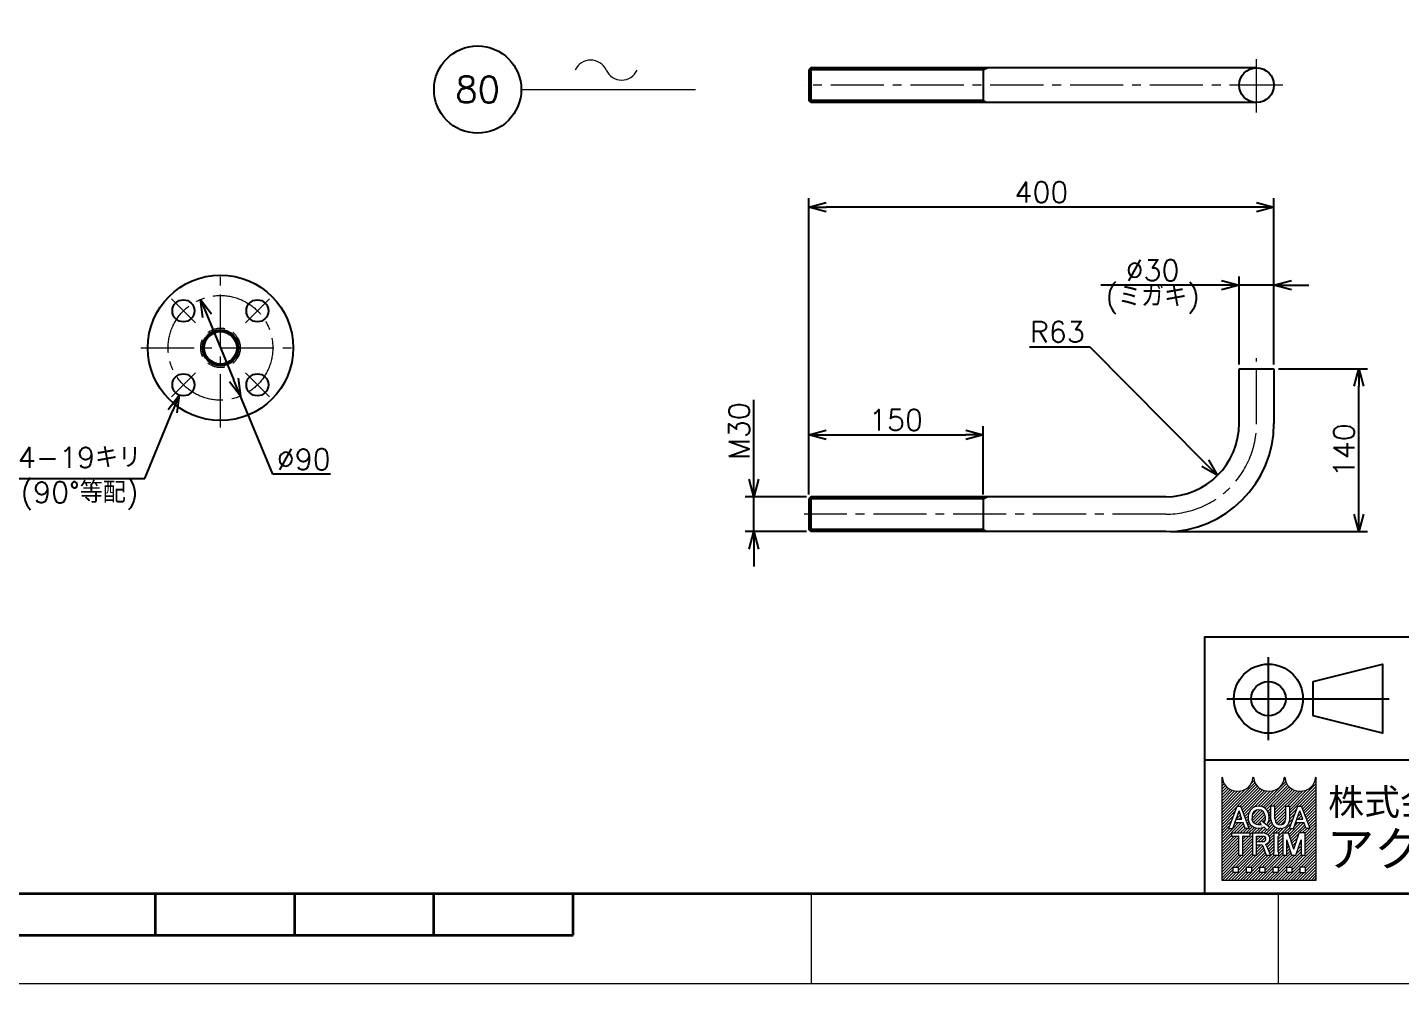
# Model space of a CAD drawing. Header units: millimetres. Extents: x 0 to 4969, y -29 to 3498.
# Drawn here: x 2691 to 3872, y 0 to 822 of the extents above; entities that cross this region are included whole.
import ezdxf
from ezdxf import colors
from ezdxf.entities.mleader import LeaderData, LeaderLine
from ezdxf.enums import TextEntityAlignment as Align
from ezdxf.math import Vec2, Vec3

# ---------------------------------------------------------------- set-up
doc = ezdxf.new("R2010")
doc.units = ezdxf.units.MM
doc.header["$LTSCALE"] = 2.4
doc.header["$PDMODE"] = 99
doc.header["$PDSIZE"] = 1
doc.linetypes.add('CENTER2', pattern=[28.575000000000003, 19.05, -3.175, 3.175, -3.175])
doc.linetypes.add('HIDDEN', pattern=[9.524999999999999, 6.35, -3.175])
for name, color, linetype, lineweight in [('04_HIDDEN', 2, 'HIDDEN', 13), ('05_CENTER', 4, 'CENTER2', 13), ('08_DIM', 3, 'Continuous', 13), ('90_FRAME', 5, 'Continuous', 35)]:
    doc.layers.add(name, color=color, linetype=linetype, lineweight=lineweight)
doc.layers.add('91_BLANK', color=5, linetype='Continuous', lineweight=0, plot=False)
doc.styles.add('KSS_TXT', font='txt.shx', dxfattribs={"bigfont": 'extfont2.shx'})
doc.styles.add('MS_G', font='MS Gothic.ttf')
doc.styles.get("Standard").update_dxf_attribs({"font": 'txt.shx', "bigfont": 'extfont2.shx'})
doc.dimstyles.new('KSS_DIM', dxfattribs={"dimscale": 6, "dimtxt": 3, "dimasz": 2.5, "dimexe": 1.25, "dimexo": 0.625, "dimtad": 1, "dimdsep": 46, "dimtxsty": 'KSS_TXT', "dimblk": 'OPEN30', "dimcen": 0, "dimazin": 2, "dimtfac": 0.75, "dimtmove": 0, "dimatfit": 3, "dimldrblk": 'OPEN30', "dimfxl": 1.25, "dimtolj": 1, "dimarcsym": 0})
doc.dimstyles.new('KSS_DIM$3', dxfattribs={"dimscale": 6, "dimtxt": 3, "dimasz": 2.5, "dimexe": 1.25, "dimexo": 0.625, "dimtad": 1, "dimtih": 1, "dimtoh": 1, "dimdsep": 46, "dimtxsty": 'KSS_TXT', "dimblk": 'OPEN30', "dimcen": 0, "dimazin": 2, "dimtfac": 0.75, "dimtofl": 0, "dimtmove": 0, "dimatfit": 3, "dimldrblk": 'OPEN30', "dimfxl": 1.25, "dimtolj": 1, "dimarcsym": 0})
doc.dimstyles.new('KSS_DIM$4', dxfattribs={"dimscale": 6, "dimtxt": 3, "dimasz": 2.5, "dimexe": 1.25, "dimexo": 0.625, "dimtad": 1, "dimtih": 1, "dimtoh": 1, "dimdsep": 46, "dimtxsty": 'KSS_TXT', "dimblk": 'OPEN30', "dimcen": 0, "dimse1": 1, "dimazin": 2, "dimtfac": 0.75, "dimtofl": 0, "dimtmove": 0, "dimatfit": 3, "dimldrblk": 'OPEN30', "dimfxl": 1.25, "dimtolj": 1, "dimarcsym": 0})

# ---------------------------------------------------------------- blocks, each defined once
blk = doc.blocks.new('_Open30')
at = {"color": 0, "linetype": 'ByBlock', "lineweight": -2}
for p, q in [((-1, 0.26794919), (0, 0)), ((0, 0), (-1, -0.26794919)), ((0, 0), (-1, 0))]:
    blk.add_line(p, q, dxfattribs=at)
blk = doc.blocks.new('*D155')
at = {"layer": '08_DIM', "color": 0, "lineweight": -2, "transparency": 16777216}
for p, q in [((2840.079997617577, 588.3362455837548), (2868.789834644432, 519.048835054197)), ((2902.280622876006, 438.2232284515211), (2874.531802049803, 505.1913529482855)), ((2951.788956209339, 438.2232284515211), (2902.280622876006, 438.2232284515211))]:
    blk.add_line(p, q, dxfattribs=at)
at = {"layer": 'Defpoints', "color": 0, "transparency": 16777216}
for p in [(2840.079997617577, 588.3362455837548), (2874.531802049803, 505.1913529482855)]:
    blk.add_point(p, dxfattribs=at)
at = {"layer": '08_DIM', "color": 0, "lineweight": -2, "transparency": 16777216, "xscale": 15, "yscale": 15, "zscale": 15}
for p, rotation in [((2840.079997617577, 588.3362455837548), 112.5070945389196), ((2874.531802049803, 505.1913529482855), 292.5070945389196)]:
    blk.add_blockref('_Open30', p, dxfattribs=dict(at, rotation=rotation))
at = {"layer": '08_DIM', "color": 0, "transparency": 16777216, "insert": (2928.909789542673, 450.9732284515211), "char_height": 18, "attachment_point": 5, "style": 'KSS_TXT'}
blk.add_mtext('\\A1;%%C90', dxfattribs=at)
blk = doc.blocks.new('*D156')
at = {"layer": '08_DIM', "color": 0, "lineweight": -2, "transparency": 16777216}
for p, q in [((2792.214428182639, 434.4400621791715), (2816.128155559814, 492.3015787057226)), ((2683.756094849306, 434.4400621791715), (2792.214428182639, 434.4400621791715))]:
    blk.add_line(p, q, dxfattribs=at)
at = {"layer": 'Defpoints', "color": 0, "transparency": 16777216}
for p in [(2829.114683321007, 523.7237062070185), (2821.857506042693, 506.1642820151181)]:
    blk.add_point(p, dxfattribs=at)
at = {"layer": '08_DIM', "color": 0, "lineweight": -2, "transparency": 16777216, "xscale": 15, "yscale": 15, "zscale": 15, "rotation": 67.54506213669012}
blk.add_blockref('_Open30', (2821.857506042693, 506.1642820151181), dxfattribs=at)
at = {"layer": '08_DIM', "color": 0, "transparency": 16777216, "insert": (2736.110261515972, 434.4400621791715), "char_height": 18, "attachment_point": 5, "style": 'KSS_TXT'}
blk.add_mtext('\\A1;4-19キリ\\P(90°等配)', dxfattribs=at)
blk = doc.blocks.new('*D158')
at = {"layer": '08_DIM', "color": 0, "lineweight": -2, "transparency": 16777216}
for p, q in [((3316.037465138828, 433.7022954229938), (3316.037465138828, 501.9522954229938)), ((3361.314883747903, 418.7022954229938), (3308.537465138828, 418.7022954229938)), ((3316.037465138828, 388.7022954250601), (3316.037465138828, 418.7022954229938)), ((3361.314883747903, 388.7022954250601), (3308.537465138828, 388.7022954250601)), ((3316.037465138828, 373.7022954250601), (3316.037465138828, 358.7022954250601))]:
    blk.add_line(p, q, dxfattribs=at)
at = {"layer": 'Defpoints', "color": 0, "transparency": 16777216}
for p in [(3316.037465138828, 418.7022954229938), (3365.064883747903, 418.7022954229938), (3365.064883747903, 388.7022954250601)]:
    blk.add_point(p, dxfattribs=at)
at = {"layer": '08_DIM', "color": 0, "lineweight": -2, "transparency": 16777216, "xscale": 15, "yscale": 15, "zscale": 15}
for p, rotation in [((3316.037465138828, 418.7022954229938), 270), ((3316.037465138828, 388.7022954250601), 90)]:
    blk.add_blockref('_Open30', p, dxfattribs=dict(at, rotation=rotation))
at = {"layer": '08_DIM', "color": 0, "transparency": 16777216, "insert": (3303.287465138828, 475.3272954229938), "char_height": 18, "attachment_point": 5, "rotation": 90, "style": 'KSS_TXT'}
blk.add_mtext('\\A1;M30', dxfattribs=at)
blk = doc.blocks.new('*D159')
at = {"layer": '08_DIM', "color": 0, "lineweight": -2, "transparency": 16777216}
for p, q in [((3363.170383747919, 420.5577954229934), (3363.170383747919, 479.3720711825296)), ((3513.170383742968, 420.5577954264768), (3513.170383742968, 479.3720711825296)), ((3378.170383747919, 471.8720711825296), (3498.170383742968, 471.8720711825296))]:
    blk.add_line(p, q, dxfattribs=at)
at = {"layer": 'Defpoints', "color": 0, "transparency": 16777216}
for p in [(3513.170383742968, 471.8720711825296), (3363.170383747919, 416.8077954229934), (3513.170383742968, 416.8077954264768)]:
    blk.add_point(p, dxfattribs=at)
at = {"layer": '08_DIM', "color": 0, "lineweight": -2, "transparency": 16777216, "xscale": 15, "yscale": 15, "zscale": 15, "rotation": 180}
blk.add_blockref('_Open30', (3363.170383747919, 471.8720711825296), dxfattribs=at)
at = {"layer": '08_DIM', "color": 0, "lineweight": -2, "transparency": 16777216, "xscale": 15, "yscale": 15, "zscale": 15}
blk.add_blockref('_Open30', (3513.170383742968, 471.8720711825296), dxfattribs=at)
at = {"layer": '08_DIM', "color": 0, "transparency": 16777216, "insert": (3438.170383745444, 484.6345711825296), "char_height": 18, "attachment_point": 5, "style": 'KSS_TXT'}
blk.add_mtext('\\A1;150', dxfattribs=at)
blk = doc.blocks.new('*D160')
at = {"layer": '08_DIM', "color": 0, "lineweight": -2, "transparency": 16777216}
for p, q in [((3733.170383742968, 532.4522954250602), (3733.170383742968, 608.2459627531649)), ((3763.170383742968, 532.4522954250602), (3763.170383742968, 608.2459627531649)), ((3718.170383742968, 600.7459627531649), (3614.370383742968, 600.7459627531649)), ((3763.170383742968, 600.7459627531649), (3733.170383742968, 600.7459627531649)), ((3778.170383742968, 600.7459627531649), (3793.170383742968, 600.7459627531649))]:
    blk.add_line(p, q, dxfattribs=at)
at = {"layer": 'Defpoints', "color": 0, "transparency": 16777216}
for p in [(3733.170383742968, 600.7459627531649), (3733.170383742968, 528.7022954250602), (3763.170383742968, 528.7022954250602)]:
    blk.add_point(p, dxfattribs=at)
at = {"layer": '08_DIM', "color": 0, "lineweight": -2, "transparency": 16777216, "xscale": 15, "yscale": 15, "zscale": 15}
blk.add_blockref('_Open30', (3733.170383742968, 600.7459627531649), dxfattribs=at)
at = {"layer": '08_DIM', "color": 0, "lineweight": -2, "transparency": 16777216, "xscale": 15, "yscale": 15, "zscale": 15, "rotation": 180}
blk.add_blockref('_Open30', (3763.170383742968, 600.7459627531649), dxfattribs=at)
at = {"layer": '08_DIM', "color": 0, "transparency": 16777216, "char_height": 18, "attachment_point": 5, "style": 'KSS_TXT'}
for s, insert in [('\\A1;%%C30', (3658.770383742968, 613.4959627531649)), ('\\A1;(ミガキ)', (3658.770383742968, 587.9959627531649))]:
    blk.add_mtext(s, dxfattribs=dict(at, insert=insert))
blk = doc.blocks.new('*D161')
at = {"layer": '08_DIM', "color": 0, "lineweight": -2, "transparency": 16777216}
for p, q in [((3363.170383746228, 420.5577954229934), (3363.170383746228, 675.3760997386822)), ((3763.170383742968, 532.4522954250602), (3763.170383742968, 675.3760997386822)), ((3748.170383742968, 667.8760997386822), (3378.170383746228, 667.8760997386822))]:
    blk.add_line(p, q, dxfattribs=at)
at = {"layer": 'Defpoints', "color": 0, "transparency": 16777216}
for p in [(3363.170383746228, 667.8760997386822), (3763.170383742968, 528.7022954250602), (3363.170383746228, 416.8077954229934)]:
    blk.add_point(p, dxfattribs=at)
at = {"layer": '08_DIM', "color": 0, "lineweight": -2, "transparency": 16777216, "xscale": 15, "yscale": 15, "zscale": 15, "rotation": 180}
blk.add_blockref('_Open30', (3363.170383746228, 667.8760997386822), dxfattribs=at)
at = {"layer": '08_DIM', "color": 0, "lineweight": -2, "transparency": 16777216, "xscale": 15, "yscale": 15, "zscale": 15}
blk.add_blockref('_Open30', (3763.170383742968, 667.8760997386822), dxfattribs=at)
at = {"layer": '08_DIM', "color": 0, "transparency": 16777216, "insert": (3563.170383744598, 680.6260997386822), "char_height": 18, "attachment_point": 5, "style": 'KSS_TXT'}
blk.add_mtext('\\A1;400', dxfattribs=at)
blk = doc.blocks.new('*D162')
at = {"layer": '08_DIM', "color": 0, "lineweight": -2, "transparency": 16777216}
for p, q in [((3766.920383742968, 528.7022954250602), (3843.516363867538, 528.7022954250602)), ((3836.016363867538, 403.7022954250606), (3836.016363867538, 513.7022954250602)), ((3673.920383742968, 388.7022954250606), (3843.516363867538, 388.7022954250606))]:
    blk.add_line(p, q, dxfattribs=at)
at = {"layer": 'Defpoints', "color": 0, "transparency": 16777216}
for p in [(3763.170383742968, 528.7022954250602), (3836.016363867538, 528.7022954250602), (3670.170383742968, 388.7022954250606)]:
    blk.add_point(p, dxfattribs=at)
at = {"layer": '08_DIM', "color": 0, "lineweight": -2, "transparency": 16777216, "xscale": 15, "yscale": 15, "zscale": 15}
for p, rotation in [((3836.016363867538, 528.7022954250602), 90), ((3836.016363867538, 388.7022954250606), 270)]:
    blk.add_blockref('_Open30', p, dxfattribs=dict(at, rotation=rotation))
at = {"layer": '08_DIM', "color": 0, "transparency": 16777216, "insert": (3823.266363867538, 458.7022954250604), "char_height": 18, "attachment_point": 5, "rotation": 90, "style": 'KSS_TXT'}
blk.add_mtext('\\A1;140', dxfattribs=at)
blk = doc.blocks.new('AM_BALLOON1')
at = {"transparency": 16777216}
blk.add_circle((0, 0), 5, dxfattribs=at)
blk.add_attdef('B_NUMBER', text='', height=3, dxfattribs=at).set_placement((0, 0), align=Align.MIDDLE_CENTER)
blk = doc.blocks.new('_OPEN')
at = {"color": 0, "linetype": 'ByBlock'}
for p, q in [((-1, 0.1666666666666666), (0, 0)), ((0, 0), (-1, -0.1666666666666666)), ((0, 0), (-1, 0))]:
    blk.add_line(p, q, dxfattribs=at)
blk = doc.blocks.new('p1ba05')
for centre, start, end in [((-2.953558874599082, 0.2854771617432377), 24.22763733453314, 155.5757785718213), ((0, 1.620669598395743), 204.2276373345332, 335.5757785718214)]:
    blk.add_arc(centre, 1.620669598395854, start, end)
blk = doc.blocks.new('*D163')
at = {"layer": '08_DIM', "color": 0, "lineweight": -2, "transparency": 16777216}
for p, q in [((3552.82243035129, 547.7499477234298), (3604.697430351291, 547.7499477234298)), ((3604.697430351291, 547.7499477234298), (3703.962875816091, 447.6131845608762))]:
    blk.add_line(p, q, dxfattribs=at)
at = {"layer": 'Defpoints', "color": 0, "transparency": 16777216}
for p in [(3670.170383742968, 481.7022954247237), (3714.523029588943, 436.9603374159234)]:
    blk.add_point(p, dxfattribs=at)
at = {"layer": '08_DIM', "color": 0, "lineweight": -2, "transparency": 16777216, "xscale": 15, "yscale": 15, "zscale": 15, "rotation": 314.7496391373787}
blk.add_blockref('_Open30', (3714.523029588943, 436.9603374159234), dxfattribs=at)
at = {"layer": '08_DIM', "color": 0, "transparency": 16777216, "insert": (3576.88493035129, 560.4999477234298), "char_height": 18, "attachment_point": 5, "style": 'KSS_TXT'}
blk.add_mtext('\\A1;R63', dxfattribs=at)

msp = doc.modelspace()

# ---------------------------------------------------------------- hatches: boundary and pattern name
at = {"layer": '90_FRAME', "lineweight": 5}
h = msp.add_hatch(dxfattribs=at)
h.set_pattern_fill('_USER', color=4, scale=1.8, angle=45, pattern_type=0)
h.set_pattern_definition([(44.99999999999999, (4.046690946779564e-06, 5.633762611978453e-07), (-1.272792206135785, 1.272792206135785), [])])
edge = h.paths.add_edge_path()
edge.add_arc((3799.176017749857, 177.0664544455368), 0.3842384039984478, 90, 180)
edge.add_ellipse((3785.727673609911, 177.0664544455368), major_axis=(-13.06410573594722, 0), ratio=0.8823529411764706, start_angle=360, end_angle=540, ccw=False)
edge.add_arc((3772.279329469965, 177.0664544455368), 0.3842384039984478, 3.187317984128255, 180.0000000000261)
edge.add_ellipse((3758.830985330018, 177.0664544455368), major_axis=(-13.06410573594722, 0), ratio=0.8823529411764706, start_angle=360, end_angle=540, ccw=False)
edge.add_arc((3745.382641190072, 177.0664544455368), 0.3842384039984478, 3.187317984128255, 180)
edge.add_ellipse((3731.934297050126, 177.0664544455368), major_axis=(-13.06410573594722, 0), ratio=0.8823529411764706, start_angle=360, end_angle=540, ccw=False)
edge.add_arc((3718.48595291018, 177.0664544455368), 0.3842384039984478, 3.187317984128255, 90)
edge.add_line((3718.48595291018, 177.4506928495385), (3718.48595291018, 88.69162152589627))
edge.add_line((3718.48595291018, 88.69162152589354), (3799.176017749854, 88.69162152589354))
edge.add_line((3799.176017749857, 88.69162152589354), (3799.176017749857, 177.4506928495331))
h.paths.add_polyline_path([(3731.497318561258, 152.5465799252989), (3734.683119621168, 152.5465799252989), (3741.927702383177, 133.4268769423335), (3741.927702383177, 133.3346597253759), (3738.478696770539, 133.3346597253759), (3736.675153045706, 138.3995963544913), (3729.582132817518, 138.3995963544913), (3730.621974019823, 141.3198082248783), (3735.635311843406, 141.3198082248783), (3733.090219091213, 148.4672554021319), (3727.701741411893, 133.3346597253759), (3724.25273579925, 133.3346597253759), (3724.25273579925, 133.4268769423335)], flags=16)
edge = h.paths.add_edge_path(flags=16)
edge.add_ellipse((3749.945758136843, 144.0933350373317), major_axis=(-8.8374832919643, 0), ratio=0.9565217391304345, start_angle=180, end_angle=360, ccw=False)
edge.add_line((3758.783241428806, 144.0933350373317), (3758.783241428806, 141.7879046133404))
edge.add_ellipse((3749.945758136843, 141.7879046133404), major_axis=(-8.8374832919643, 0), ratio=0.9565217391304345, start_angle=142.1052553177129, end_angle=180, ccw=False)
edge.add_line((3756.919773460885, 136.5958132268617), (3754.443685991837, 138.6361369321486))
edge.add_ellipse((3749.945758136843, 142.0139831247635), major_axis=(5.63518678137594, 0), ratio=0.9950358206786509, start_angle=-37.0427632869818, end_angle=0)
edge.add_line((3755.580937844079, 142.0137654488964), (3755.580937844079, 143.8672565259086))
edge.add_ellipse((3749.945758136843, 143.8672565259086), major_axis=(5.635179707236215, 0), ratio=0.9947182625257323, start_angle=360, end_angle=540)
edge.add_line((3744.310578429606, 143.8672565259086), (3744.310578429606, 142.0137855127115))
edge.add_ellipse((3749.945758136843, 142.0139831247635), major_axis=(5.63518678137594, 0), ratio=0.9950358206786509, start_angle=-180, end_angle=-65.75794872216291)
edge.add_line((3752.259522768906, 136.9012199637983), (3750.690591012418, 138.4281662451086))
edge.add_line((3750.690591012416, 138.4281662451059), (3752.392558798336, 140.2354190008529))
edge.add_line((3752.392558798336, 140.2354190008556), (3759.508894702163, 134.3714788045346))
edge.add_line((3759.50889470216, 134.3714788045319), (3757.285105601703, 132.0101244867529))
edge.add_line((3757.285105601708, 132.0101244867557), (3754.613678590859, 134.6100626441249))
edge.add_ellipse((3749.945758136843, 141.7879046133404), major_axis=(-8.8374832919643, 0), ratio=0.9565217391304345, start_angle=0, end_angle=121.88362473889401, ccw=False)
edge.add_line((3741.108274844879, 141.7879046133404), (3741.108274844879, 144.0933350373317))
h.paths.add_polyline_path([(3742.49914956347, 129.4922756853913), (3742.49914956347, 126.802606857401), (3736.735573503493, 126.802606857401, 0.4142135623730951), (3736.351335099491, 126.418368453402), (3736.351335099491, 110.2803554854682), (3732.893189463508, 110.2803554854682), (3732.893189463508, 126.418368453402, 0.4142135623730951), (3732.508951059512, 126.802606857401), (3726.745374999535, 126.802606857401), (3726.745374999535, 129.4922756853913)], flags=16)
edge = h.paths.add_edge_path(flags=16)
edge.add_line((3744.689246036915, 129.4922756853913), (3753.526729328878, 129.4922756853913))
edge.add_ellipse((3753.526729328873, 124.43841891984), major_axis=(-6.202418813818547, 1.139365852097135e-15), ratio=0.8148203011203055, start_angle=111.38697473498539, end_angle=270, ccw=False)
edge.add_arc((3754.477886282561, 117.5893355224808), 2.512227050566339, 22.272952259934925, 58.5531130129101, ccw=False)
edge.add_line((3756.802672922448, 118.5415181901373), (3760.113386546689, 110.4340508470679))
edge.add_line((3760.113386546691, 110.4340508470679), (3760.113386546691, 110.2803554854682))
edge.add_line((3760.113386546691, 110.2803554854682), (3756.386274027908, 110.2803554854682))
edge.add_line((3756.386274027908, 110.2803554854682), (3753.461476171914, 118.4215776983757))
edge.add_arc((3752.035718190701, 117.8476085382982), 1.536953615993806, 21.92829786654815, 90)
edge.add_line((3752.035718190701, 119.3845621542888), (3748.262663194096, 119.3845621542888))
edge.add_line((3748.262663194093, 119.3845621542888), (3748.262663194093, 122.0742309822791))
edge.add_line((3748.262663194093, 122.0742309822791), (3753.987815413669, 122.0742309822791))
edge.add_arc((3753.905377731834, 124.43841891984), 2.365624774873383, 271.9970571044071, 448.0029428955929)
edge.add_line((3753.987815413677, 126.802606857401), (3748.147391672901, 126.802606857401))
edge.add_line((3748.147391672898, 126.802606857401), (3748.147391672898, 110.2803554854682))
edge.add_line((3748.147391672898, 110.2803554854682), (3744.689246036912, 110.2803554854682))
edge.add_line((3744.689246036915, 110.2803554854682), (3744.689246036915, 129.4922756853913))
h.paths.add_polyline_path([(3760.559423438168, 152.5465799252989), (3764.017569074157, 152.5465799252989), (3764.017569074157, 141.7879046133404, 0.175030561155744), (3765.543098529599, 137.3845966224945, 0.2571496110314638), (3771.713761314679, 137.3845966224945, 0.1750305611562702), (3773.239290770116, 141.787904613354), (3773.239290770116, 152.5465799252989), (3776.697436406105, 152.5465799252989), (3776.697436406105, 141.0928082397869, -0.3793912406243967), (3769.204787528134, 133.3346597253759), (3768.052072316134, 133.3346597253759, -0.3793912406243716), (3760.559423438168, 141.0928082397869)], flags=16)
h.paths.add_polyline_path([(3763.027250477499, 129.4922756853913), (3767.253872921485, 129.4922756853913), (3767.253872921485, 126.802606857401, 0.4142135623730951), (3766.869634517489, 126.418368453402), (3766.869634517489, 113.3542627174548, 0.4142135623730951), (3767.253872921485, 112.9700243134586), (3767.253872921485, 110.2803554854682), (3763.027250477499, 110.2803554854682), (3763.027250477499, 112.9700243134586, 0.4142135623730951), (3763.411488881501, 113.3542627174548), (3763.411488881501, 126.418368453402, 0.4142135623730951), (3763.027250477499, 126.802606857401)], flags=16)
h.paths.add_polyline_path([(3770.715762744906, 129.4922756853913), (3775.733758517018, 129.4922756853913), (3780.321722844867, 115.5389614160987), (3784.909687172717, 129.4922756853913), (3789.930867300931, 129.4922756853913), (3789.930867300931, 110.2803554854682), (3786.472721664948, 110.2803554854682), (3786.472721664948, 123.7286996254144), (3782.050795662861, 110.2803554854682), (3778.592650026878, 110.2803554854682), (3774.170724024786, 123.7286996254144), (3774.173908380894, 110.2803554854682), (3770.715762744906, 110.2803554854682)], flags=16)
h.paths.add_polyline_path([(3783.747327846866, 152.5465799252989), (3786.933128906776, 152.5465799252989), (3794.177711668785, 133.4268769423335), (3794.177711668785, 133.3346597253759), (3790.728706056142, 133.3346597253759), (3788.925162331314, 138.3995963544913), (3781.832142103126, 138.3995963544913), (3782.871983305426, 141.3198082248783), (3787.885321129014, 141.3198082248783), (3785.340228376821, 148.4672554021319), (3779.951750697496, 133.3346597253759), (3776.502745084852, 133.3346597253759), (3776.502745084852, 133.4268769423335)], flags=16)
h.paths.add_polyline_path([(3727.707674606145, 100.2187736458474), (3732.318535454122, 100.2187736458474), (3732.318535454122, 95.60791279786747), (3727.707674606145, 95.60791279786747)], flags=16)
h.paths.add_polyline_path([(3739.234826726099, 100.2187736458474), (3743.845687574076, 100.2187736458474), (3743.845687574076, 95.60791279786747), (3739.234826726099, 95.60791279786747)], flags=16)
h.paths.add_polyline_path([(3750.761978846053, 100.2187736458474), (3755.37283969403, 100.2187736458474), (3755.37283969403, 95.60791279786747), (3750.761978846053, 95.60791279786747)], flags=16)
h.paths.add_polyline_path([(3762.289130966007, 100.2187736458474), (3766.899991813984, 100.2187736458474), (3766.899991813984, 95.60791279786747), (3762.289130966007, 95.60791279786747)], flags=16)
h.paths.add_polyline_path([(3773.816283085961, 100.2187736458474), (3778.427143933938, 100.2187736458474), (3778.427143933938, 95.60791279786747), (3773.816283085961, 95.60791279786747)], flags=16)
h.paths.add_polyline_path([(3785.343435205914, 100.2187736458474), (3789.954296053892, 100.2187736458474), (3789.954296053892, 95.60791279786747), (3785.343435205914, 95.60791279786747)], flags=16)

# ---------------------------------------------------------------- linework, layer by layer
at = {"color": 0}
for p, q in [((3365.064883747059, 787.6860666175486), (3363.170383747075, 785.7915666175483)), ((3363.170383745384, 785.7915666175483), (3363.170383747075, 759.5805666196153)), ((3513.170383742124, 785.7915666210316), (3363.170383747075, 785.7915666175483)), ((3365.064883747059, 787.6860666175486), (3365.064883747059, 757.686066619615)), ((3748.170383742124, 787.6860666197168), (3365.064883747059, 787.6860666175486)), ((3513.170383742124, 787.6860666175486), (3513.170383742124, 757.6860666161316)), ((3513.170383742124, 785.7915666210316), (3516.451753990995, 787.6860666175486)), ((3365.064883747059, 757.686066619615), (3363.170383747075, 759.5805666196153)), ((3513.170383742124, 759.5805666161319), (3363.170383747075, 759.5805666196153)), ((3748.170383742124, 757.686066619615), (3365.064883747059, 757.686066619615)), ((3513.170383742124, 759.5805666161319), (3516.451753990995, 757.686066619615)), ((3733.170383742968, 481.7022954247201), (3733.170383742968, 528.7022954250602)), ((3733.170383742968, 528.7022954250602), (3763.170383742968, 528.7022954250602)), ((3763.170383742968, 528.7022954250602), (3763.170383742968, 481.7022954250602)), ((3365.064883747903, 418.7022954229938), (3363.170383747919, 416.8077954229934)), ((3363.170383746228, 416.8077954229934), (3363.170383747919, 390.5967954250605)), ((3513.170383742968, 416.8077954264768), (3363.170383747919, 416.8077954229934)), ((3365.064883747903, 418.7022954229938), (3365.064883747903, 388.7022954250601)), ((3670.170383743307, 418.70229542472), (3365.064883747903, 418.7022954229938)), ((3513.170383742968, 418.7022954229938), (3513.170383742968, 388.7022954215768)), ((3513.170383742968, 416.8077954264768), (3516.451753991839, 418.7022954229938)), ((3365.064883747903, 388.7022954250601), (3363.170383747919, 390.5967954250605)), ((3513.170383742968, 390.5967954215771), (3363.170383747919, 390.5967954250605)), ((3513.170383742968, 390.5967954215771), (3516.451753991839, 388.7022954250601)), ((3670.170383742968, 388.7022954250601), (3365.064883747903, 388.7022954250601))]:
    msp.add_line(p, q, dxfattribs=at)
msp.add_circle((3748.170383742124, 772.6860666185818), 15)
for centre, radius in [((2857.30589983369, 546.7637992632744), 62.50000000288128), ((2825.486094678742, 578.5836044151156), 9.5), ((2889.125704988723, 578.5836044150283), 9.5), ((2857.305899833693, 546.7637992632744), 15.5), ((2857.30589983369, 546.7637992632744), 14.00000000288128), ((2825.486094681852, 514.9439941083228), 9.5), ((2889.125704985447, 514.9439941082428), 9.5)]:
    msp.add_circle(centre, radius, dxfattribs=at)
for centre, radius, start in [((3670.170383742968, 481.7022954250602), 93, 270), ((3670.170383742968, 481.7022954247201), 63, 270.0000000002084)]:
    msp.add_arc(centre, radius, start, 0, dxfattribs=at)
at = {"layer": '04_HIDDEN'}
msp.add_circle((2857.30589983369, 546.7637992632744), 17.00000000288128, dxfattribs=at)
at = {"layer": '05_CENTER'}
for p, q in [((3748.170383742124, 749.3063383585719), (3748.170383742124, 796.0657948785916)), ((3770.673040567913, 772.6860666185818), (3359.187508719276, 772.6860666185818)), ((2857.305899833693, 478.3605064279627), (2857.305899833693, 615.1670920985862)), ((2815.270933668934, 588.7987654249237), (2835.70125568855, 568.3684434053075)), ((2899.340865998533, 588.7987654248363), (2878.910543978917, 568.3684434052202)), ((2788.902606998378, 546.7637992591381), (2925.709192669001, 546.7637992591308)), ((3748.170383742968, 481.7022954240271), (3748.170383742968, 537.8145833205832)), ((2815.270933672042, 504.7288330985148), (2835.701255691658, 525.1591551181309)), ((2899.340865995253, 504.7288330984347), (2878.910543975641, 525.1591551180509)), ((3670.170383742968, 403.7022954240269), (3359.18750872012, 403.7022954240269))]:
    msp.add_line(p, q, dxfattribs=at)
msp.add_circle((2857.30589983369, 546.7637992632744), 45, dxfattribs=at)
msp.add_arc((3670.170383742968, 481.7022954240271), 78, 270, 0, dxfattribs=at)
at = {"layer": '08_DIM'}
msp.add_line((3115.981608474526, 768.8636570366722), (3265.781417732876, 768.8636570366722), dxfattribs=at)
at = {"layer": '90_FRAME', "color": 0, "lineweight": 25}
for p, q in [((3758.378587771266, 209.376722471675), (3758.378587771266, 280.6567224713864)), ((3722.73858777141, 245.0167224715252), (3862.328587770844, 245.0167224715252)), ((4190.076444912289, 191.9810081860261), (3703.433587771488, 191.9810081860261))]:
    msp.add_line(p, q, dxfattribs=at)
at = {"layer": '90_FRAME', "color": 4, "lineweight": 5}
for p, q in [((3718.48595291018, 88.69162152589354), (3718.48595291018, 177.4506928495385)), ((3799.176017749857, 177.4506928495385), (3799.176017749857, 88.69162152589354)), ((3724.25273579925, 133.4268769423335), (3731.497318561258, 152.5465799252989)), ((3727.701741411893, 133.3346597253759), (3733.090219091213, 148.4672554021319)), ((3731.497318561258, 152.5465799252989), (3734.683119621168, 152.5465799252989)), ((3735.635311843406, 141.3198082248783), (3733.090219091213, 148.4672554021319)), ((3741.927702383177, 133.4268769423335), (3734.683119621168, 152.5465799252989)), ((3741.108274844879, 144.0933350373317), (3741.108274844879, 141.7879046133404)), ((3744.310578429606, 143.8672565259086), (3744.310578429606, 142.0229121867161)), ((3755.580937844079, 143.8672565259086), (3755.580937844079, 142.0229121867161)), ((3758.783241428806, 144.0933350373317), (3758.783241428806, 141.7879046133404)), ((3760.559423438168, 141.0928082397869), (3760.559423438168, 152.5465799252989)), ((3764.017569074157, 152.5465799252989), (3760.559423438168, 152.5465799252989)), ((3764.017569074157, 141.7879046133404), (3764.017569074157, 152.5465799252989)), ((3773.239290770116, 141.7879046133404), (3773.239290770116, 152.5465799252989)), ((3773.239290770116, 152.5465799252989), (3776.697436406105, 152.5465799252989)), ((3776.502745084852, 133.4268769423335), (3783.747327846866, 152.5465799252989)), ((3776.697436406105, 141.0928082397869), (3776.697436406105, 152.5465799252989)), ((3779.951750697496, 133.3346597253759), (3785.340228376821, 148.4672554021319)), ((3783.747327846866, 152.5465799252989), (3786.933128906776, 152.5465799252989)), ((3787.885321129014, 141.3198082248783), (3785.340228376821, 148.4672554021319)), ((3794.177711668785, 133.4268769423335), (3786.933128906776, 152.5465799252989)), ((3724.25273579925, 133.3346597253759), (3724.25273579925, 133.4268769423335)), ((3724.25273579925, 133.4268769423335), (3724.25273579925, 133.4268769423335)), ((3724.25273579925, 133.3346597253759), (3724.25273579925, 133.4268769423335)), ((3724.25273579925, 133.3346597253759), (3727.701741411893, 133.3346597253759)), ((3729.582132817518, 138.3995963544913), (3730.621974019823, 141.3198082248783)), ((3729.582132817518, 138.3995963544913), (3736.675153045706, 138.3995963544913)), ((3730.621974019823, 141.3198082248783), (3735.635311843406, 141.3198082248783)), ((3738.478696770539, 133.3346597253759), (3736.675153045706, 138.3995963544913)), ((3741.927702383177, 133.3346597253759), (3738.478696770539, 133.3346597253759)), ((3741.927702383177, 133.3346597253759), (3741.927702383177, 133.4268769423335)), ((3750.690591012416, 138.4281662451059), (3752.392558798336, 140.2354190008556)), ((3750.690591012416, 138.4281662451059), (3752.259522768906, 136.9012199637983)), ((3752.392558798336, 140.2354190008556), (3759.50889470216, 134.3714788045319)), ((3754.443685991837, 138.6361369321486), (3756.919773460885, 136.5958132268617)), ((3754.613678590859, 134.6100626441249), (3757.285105601708, 132.0101244867557)), ((3757.285105601708, 132.0101244867557), (3759.50889470216, 134.3714788045319)), ((3769.204787528134, 133.3346597253759), (3768.052072316139, 133.3346597253759)), ((3776.502745084852, 133.3346597253759), (3776.502745084852, 133.4268769423335)), ((3776.502745084852, 133.4268769423335), (3776.502745084852, 133.4268769423335)), ((3776.502745084852, 133.3346597253759), (3776.502745084852, 133.4268769423335)), ((3776.502745084852, 133.3346597253759), (3779.951750697496, 133.3346597253759)), ((3781.832142103126, 138.3995963544913), (3782.871983305426, 141.3198082248783)), ((3781.832142103126, 138.3995963544913), (3788.925162331314, 138.3995963544913)), ((3782.871983305426, 141.3198082248783), (3787.885321129014, 141.3198082248783)), ((3790.728706056142, 133.3346597253759), (3788.925162331314, 138.3995963544913)), ((3794.177711668785, 133.3346597253759), (3790.728706056142, 133.3346597253759)), ((3794.177711668785, 133.3346597253759), (3794.177711668785, 133.4268769423335)), ((3726.745374999535, 129.4922756853913), (3742.49914956347, 129.4922756853913)), ((3726.745374999535, 129.4922756853913), (3726.745374999535, 126.802606857401)), ((3726.745374999535, 126.802606857401), (3732.508951059512, 126.802606857401)), ((3732.893189463508, 110.2803554854682), (3732.893189463508, 126.418368453402)), ((3736.351335099491, 110.2803554854682), (3736.351335099491, 126.418368453402)), ((3736.735573503493, 126.802606857401), (3742.49914956347, 126.802606857401)), ((3742.49914956347, 129.4922756853913), (3742.49914956347, 126.802606857401)), ((3744.689246036915, 129.4922756853913), (3744.689246036915, 110.2803554854682)), ((3744.689246036915, 129.4922756853913), (3753.526729328873, 129.4922756853913)), ((3748.147391672898, 110.2803554854682), (3748.147391672898, 126.802606857401)), ((3748.147391672898, 126.802606857401), (3753.987815413677, 126.802606857401)), ((3748.262663194093, 119.3845621542888), (3748.262663194093, 122.0742309822791)), ((3748.262663194093, 122.0742309822791), (3753.987815413677, 122.0742309822791)), ((3748.262663194093, 119.3845621542888), (3752.035718190701, 119.3845621542888)), ((3753.461476171914, 118.4215776983757), (3756.386274027908, 110.2803554854682)), ((3756.802672922448, 118.54151819014), (3760.113386546691, 110.4340508470679)), ((3763.027250477499, 129.4922756853913), (3767.253872921485, 129.4922756853913)), ((3763.027250477499, 129.4922756853913), (3763.027250477499, 126.802606857401)), ((3763.411488881501, 113.3542627174548), (3763.411488881501, 126.418368453402)), ((3766.869634517489, 113.3542627174548), (3766.869634517489, 126.418368453402)), ((3767.253872921485, 129.4922756853913), (3767.253872921485, 126.802606857401)), ((3770.715762744906, 129.4922756853913), (3770.715762744906, 110.2803554854682)), ((3770.715762744906, 129.4922756853913), (3775.733758517018, 129.4922756853913)), ((3774.173908380894, 110.2803554854682), (3774.170724024786, 123.7286996254144)), ((3778.592650026878, 110.2803554854682), (3774.170724024786, 123.7286996254144)), ((3780.321722844867, 115.5389614160987), (3775.733758517018, 129.4922756853913)), ((3780.321722844867, 115.5389614160987), (3784.909687172717, 129.4922756853913)), ((3782.050795662861, 110.2803554854682), (3786.472721664948, 123.7286996254144)), ((3789.930867300931, 129.4922756853913), (3784.909687172717, 129.4922756853913)), ((3786.472721664948, 123.7286996254144), (3786.472721664948, 110.2803554854682)), ((3789.930867300931, 110.2803554854682), (3789.930867300931, 129.4922756853913)), ((3732.893189463508, 110.2803554854682), (3736.351335099491, 110.2803554854682)), ((3744.689246036915, 110.2803554854682), (3748.147391672898, 110.2803554854682)), ((3756.386274027908, 110.2803554854682), (3760.113386546691, 110.2803554854682)), ((3760.113386546691, 110.4340508470679), (3760.113386546691, 110.2803554854682)), ((3763.027250477499, 110.2803554854682), (3763.027250477499, 112.9700243134586)), ((3763.027250477499, 110.2803554854682), (3767.253872921485, 110.2803554854682)), ((3767.253872921485, 110.2803554854682), (3767.253872921485, 112.9700243134586)), ((3770.715762744906, 110.2803554854682), (3774.173908380894, 110.2803554854682)), ((3778.592650026878, 110.2803554854682), (3782.050795662861, 110.2803554854682)), ((3786.472721664948, 110.2803554854682), (3789.930867300931, 110.2803554854682)), ((3727.707674606145, 100.2187736458474), (3732.318535454122, 100.2187736458474)), ((3727.707674606145, 100.2187736458474), (3727.707674606145, 95.60791279786747)), ((3732.318535454122, 95.60791279786747), (3727.707674606145, 95.60791279786747)), ((3732.318535454122, 100.2187736458474), (3732.318535454122, 95.60791279786747)), ((3739.234826726099, 100.2187736458474), (3743.845687574076, 100.2187736458474)), ((3739.234826726099, 100.2187736458474), (3739.234826726099, 95.60791279786747)), ((3743.845687574076, 95.60791279786747), (3739.234826726099, 95.60791279786747)), ((3743.845687574076, 100.2187736458474), (3743.845687574076, 95.60791279786747)), ((3750.761978846053, 100.2187736458474), (3755.37283969403, 100.2187736458474)), ((3750.761978846053, 100.2187736458474), (3750.761978846053, 95.60791279786747)), ((3755.37283969403, 95.60791279786747), (3750.761978846053, 95.60791279786747)), ((3755.37283969403, 100.2187736458474), (3755.37283969403, 95.60791279786747)), ((3762.289130966007, 100.2187736458474), (3766.899991813984, 100.2187736458474)), ((3762.289130966007, 100.2187736458474), (3762.289130966007, 95.60791279786747)), ((3766.899991813984, 95.60791279786747), (3762.289130966007, 95.60791279786747)), ((3766.899991813984, 100.2187736458474), (3766.899991813984, 95.60791279786747)), ((3773.816283085961, 100.2187736458474), (3778.427143933938, 100.2187736458474)), ((3773.816283085961, 100.2187736458474), (3773.816283085961, 95.60791279786747)), ((3778.427143933938, 95.60791279786747), (3773.816283085961, 95.60791279786747)), ((3778.427143933938, 100.2187736458474), (3778.427143933938, 95.60791279786747)), ((3789.954296053892, 100.2187736458474), (3785.343435205914, 100.2187736458474)), ((3785.343435205914, 100.2187736458474), (3785.343435205914, 95.60791279786747)), ((3785.343435205914, 95.60791279786747), (3789.954296053892, 95.60791279786747)), ((3789.954296053892, 100.2187736458474), (3789.954296053892, 95.60791279786747)), ((3799.176017749857, 88.69162152589354), (3718.48595291018, 88.69162152589354))]:
    msp.add_line(p, q, dxfattribs=at)
at = {"layer": '90_FRAME'}
for p, q in [((2801.551644915538, 41.52929390091595), (2801.551644915538, 77.42386532934975)), ((2921.20021634363, 41.52929390091595), (2921.20021634363, 77.42386532934975)), ((3040.848787771722, 41.52929390091595), (3040.848787771722, 77.42386532934975)), ((3160.497359199815, 41.52929390091595), (3160.497359199815, 77.42386532934975)), ((1964.011644918923, 41.52929390091595), (3160.497359199815, 41.52929390091595))]:
    msp.add_line(p, q, dxfattribs=at)
at = {"layer": '90_FRAME', "color": 4, "lineweight": 13}
for p, q in [((3365.455362056112, -1.126752522395691e-07), (3365.455362056112, 77.42386532934975)), ((3767.055792054491, -1.126752522395691e-07), (3767.055792054491, 77.42386532934975))]:
    msp.add_line(p, q, dxfattribs=at)
at = {"layer": '90_FRAME'}
msp.add_lwpolyline([(233.0754163520456, 77.42386532934975), (4891.433587766691, 77.42386532934972), (4891.433587766691, 3407.747228459074), (233.0754163520456, 3407.747228459074)], close=True, dxfattribs=at)
at = {"layer": '90_FRAME', "color": 0, "lineweight": 25}
msp.add_lwpolyline([(3703.433587771488, 77.42386532934972), (4891.433587766691, 77.42386532934972), (4891.433587766691, 298.0524367570298), (3703.433587771488, 298.0524367570298)], close=True, dxfattribs=at)
msp.add_lwpolyline([(3796.988587771115, 259.8667224714674), (3856.388587770873, 274.7167224714095), (3856.388587770873, 215.3167224716518), (3796.988587771115, 230.1667224715885), (3796.988587771115, 259.8667224714674)], dxfattribs=at)
for radius in [29.69999999988, 14.84999999994]:
    msp.add_circle((3758.378587771266, 245.0167224715252), radius, dxfattribs=at)
at = {"layer": '90_FRAME', "color": 4, "lineweight": 5}
for centre, radius, start, end in [((3718.48595291018, 177.0664544455368), 0.3842384039984478, 0, 90), ((3745.382641190072, 177.0664544455368), 0.3842384039984478, 0, 180), ((3745.382641190072, 177.0664544455368), 0.3842384039984478, 0, 90), ((3772.279329469965, 177.0664544455368), 0.3842384039984478, 0, 180), ((3799.176017749857, 177.0664544455368), 0.3842384039984478, 90, 180), ((3770.876997081369, 141.6984443214043), 6.860011350573963, 179.2527938813868, 218.9645718468802), ((3766.379862762904, 141.6984443214043), 6.86001135057319, 321.0354281531198, 0.7472061186132525), ((3768.682139346822, 141.4403564265677), 8.130147813837898, 182.4500309922613, 265.5552572885243), ((3768.628429922139, 142.9869986571986), 6.395793802200191, 241.157727808319, 298.842272191681), ((3768.574720497451, 141.4403564265677), 8.130147813837898, 274.4447427114757, 357.5499690077386), ((3732.508951059512, 126.418368453402), 0.3842384039984478, 0, 90), ((3736.735573503493, 126.418368453402), 0.3842384039984478, 90, 180), ((3752.035718190701, 117.8476085382982), 1.536953615993791, 21.92829786655025, 90), ((3753.905377731834, 124.43841891984), 2.365624774873383, 271.997057104354, 88.00294289554164), ((3754.477886282561, 117.5893355224808), 2.512227050566381, 22.27295225998095, 58.55311301286322), ((3763.027250477499, 126.418368453402), 0.3842384039984478, 0, 90), ((3767.253872921485, 126.418368453402), 0.3842384039984478, 90, 180), ((3763.027250477499, 113.3542627174548), 0.3842384039984478, 270, 0), ((3767.253872921485, 113.3542627174548), 0.3842384039984478, 180, 270)]:
    msp.add_arc(centre, radius, start, end, dxfattribs=at)
for centre, major_axis, ratio, start_param, end_param in [((3731.934297050126, 177.0664544455368), (-13.06410573594722, 0), 0.8823529411764706, 6.283185307179586, 9.42477796076938), ((3758.830985330018, 177.0664544455368), (-13.06410573594722, 0), 0.8823529411764706, 6.283185307179586, 9.42477796076938), ((3785.727673609911, 177.0664544455368), (-13.06410573594722, 0), 0.8823529411764706, 6.283185307179586, 9.42477796076938), ((3749.945758136843, 144.0933350373317), (-8.8374832919643, 0), 0.9565217391304345, 3.141592653589793, 6.283185307179586), ((3749.945758136843, 143.8672565259086), (5.635179707236215, 0), 0.9947182625257323, 6.283185307179586, 9.42477796076938), ((3753.526729328873, 124.43841891984), (-6.202418813818547, 1.13936585209713e-15), 0.8148203011203052, 1.944069452961235, 4.71238898038469)]:
    msp.add_ellipse(centre, major_axis=major_axis, ratio=ratio, start_param=start_param, end_param=end_param, dxfattribs=at)
at = {"layer": '90_FRAME', "color": 4, "lineweight": 5, "extrusion": (0, 0, -1)}
for centre, major_axis, ratio, start_param, end_param in [((3749.945758136843, 141.7879046133404), (-8.8374832919643, 0), 0.9565217391304345, 4.155914751220672, 6.283185307179586), ((3749.945758136843, 142.0139831247635), (5.635186781375939, 0), 0.995035820678651, 7.430878021738927, 9.42477796076938), ((3749.945758136843, 142.0139831247635), (5.635186781375939, 0), 0.995035820678651, 6.283185307179586, 6.929703490574296), ((3749.945758136843, 141.7879046133404), (-8.8374832919643, 0), 0.9565217391304345, 3.141592653589793, 3.802980717498315)]:
    msp.add_ellipse(centre, major_axis=major_axis, ratio=ratio, start_param=start_param, end_param=end_param, dxfattribs=at)
at = {"layer": '91_BLANK'}
msp.add_lwpolyline([(-8.093381893559126e-07, -1.126752522395691e-07), (4969.205159186691, -1.126752522395692e-07), (4969.205159186691, 3497.518799903376), (-8.093381893559126e-07, 3497.518799903376)], close=True, dxfattribs=at)

# ---------------------------------------------------------------- block references
at = {"layer": '08_DIM', "xscale": 9, "yscale": 9, "zscale": 9}
msp.add_blockref('p1ba05', (3202.263351522961, 777.0691920877535), dxfattribs=at)

# ---------------------------------------------------------------- texts
at = {"layer": '90_FRAME', "color": 4, "style": 'MS_G'}
msp.add_text('株式会社', height=22.68231428562264, dxfattribs=at).set_placement((3871.533906569168, 156.168780410772), align=Align.MIDDLE_CENTER)
msp.add_text('アクアトリム', height=30, dxfattribs=at).set_placement((3808.405167023851, 100.7707982612953))

# ---------------------------------------------------------------- dimensions: what is measured, and where the dimension line sits
at = {"layer": '08_DIM'}
for base, p1, p2, picture, middle in [((3363.170383746228, 667.8760997386822), (3763.170383742968, 528.7022954250602), (3363.170383746228, 416.8077954229934), '*D161', (3563.170383744598, 680.6260997386822)), ((3513.170383742968, 471.8720711825296), (3363.170383747919, 416.8077954229934), (3513.170383742968, 416.8077954264768), '*D159', (3438.170383745444, 484.6345711825296))]:
    dim = msp.add_linear_dim(base=base, p1=p1, p2=p2, dimstyle='KSS_DIM', dxfattribs=at)
    dim.commit()
    dim.dimension.update_dxf_attribs({"geometry": picture, "text_midpoint": middle})
dim = msp.add_linear_dim(base=(3733.170383742968, 600.7459627531649), p1=(3763.170383742968, 528.7022954250602), p2=(3733.170383742968, 528.7022954250602), text='%%C<>', dimstyle='KSS_DIM', override={"dimpost": '\\X(ミガキ)'}, dxfattribs=at)
dim.commit()
dim.dimension.update_dxf_attribs({"geometry": '*D160', "text_midpoint": (3658.770383742968, 613.4959627531649)})
dim = msp.add_diameter_dim_2p(p1=(2840.079997617577, 588.3362455837548), p2=(2874.531802049803, 505.1913529482855), dimstyle='KSS_DIM$3', override={"dimpost": '%%C<>', "dimtix": 1, "dimatfit": 2}, dxfattribs=at)
dim.commit()
dim.dimension.update_dxf_attribs({"geometry": '*D155', "text_midpoint": (2928.909789542673, 438.2232284515211), "dimtype": 163})
dim = msp.add_radius_dim(center=(3670.170383742968, 481.7022954247237), mpoint=(3625.817737896994, 526.4442534335241), dimstyle='KSS_DIM$4', override={"dimpost": 'R<>'}, dxfattribs=at)
dim.commit()
dim.dimension.update_dxf_attribs({"geometry": '*D163', "text_midpoint": (3576.88493035129, 547.7499477234298), "dimtype": 164})
dim = msp.add_diameter_dim_2p(p1=(2829.114683321007, 523.7237062070185), p2=(2821.857506042693, 506.1642820151181), text='4-<>', dimstyle='KSS_DIM$3', override={"dimpost": '<>キリ\\X(90°等配)', "dimtix": 1}, dxfattribs=at)
dim.commit()
dim.dimension.update_dxf_attribs({"geometry": '*D156', "text_midpoint": (2736.110261515972, 434.4400621791715), "dimtype": 163})
dim = msp.add_linear_dim(base=(3836.016363867538, 528.7022954250602), p1=(3670.170383742968, 388.7022954250606), p2=(3763.170383742968, 528.7022954250602), angle=90, dimstyle='KSS_DIM', dxfattribs=at)
dim.commit()
dim.dimension.update_dxf_attribs({"geometry": '*D162', "text_midpoint": (3823.266363867538, 458.7022954250604)})
dim = msp.add_linear_dim(base=(3316.037465138828, 418.7022954229938), p1=(3365.064883747903, 388.7022954250601), p2=(3365.064883747903, 418.7022954229938), angle=90, text='M<>', dimstyle='KSS_DIM', dxfattribs=at)
dim.commit()
dim.dimension.update_dxf_attribs({"geometry": '*D158', "text_midpoint": (3303.287465138828, 475.3272954229938)})

# ---------------------------------------------------------------- leaders
ml = msp.add_multileader_block('Standard', dxfattribs=at)
ml.set_content('AM_BALLOON1', color=256, scale=7.5)
ml.set_attribute('B_NUMBER', '80', width=0)
ml.set_leader_properties(color=256, linetype='ByLayer', lineweight=-1)
ml.set_arrow_properties(name='OPEN')
ml.build(insert=Vec2(0, 0))
ml.multileader.update_dxf_attribs({"leader_type": 0, "has_dogleg": 0, "text_right_attachment_type": 6, "dogleg_length": 0, "arrow_head_size": 15, "scale": 2.5, "block_connection_type": 1})
ctx = ml.context
ctx.base_point, ctx.scale, ctx.char_height, ctx.arrow_head_size, ctx.landing_gap_size, ctx.plane_origin = Vec3(3078.428881420022, 768.9119728154461), 2.5, 30, 15, 15, Vec3(3078.428881420022, 768.9119728154461)
ctx.right_attachment, ctx.attachment_type = 6, 1
notes = []
notes.append((ctx, [(0, (0, 0, 0), (0, 0), (1, 0), 1, [])]))
ctx.block.insert = Vec3(3078.428881420022, 768.9119728154461)
for ctx, leaders in notes:
    for number, flags, end, landing, length, lines in leaders:
        leader = LeaderData()
        leader.index, (leader.has_last_leader_line, leader.has_dogleg_vector, leader.attachment_direction) = number, flags
        leader.last_leader_point, leader.dogleg_vector, leader.dogleg_length = Vec3(end), Vec3(landing), length
        for number, points, colour, breaks in lines:
            line = LeaderLine()
            line.index, line.vertices, line.color, line.breaks = number, Vec3.list(points), colors.encode_raw_color(colour), breaks
            leader.lines.append(line)
        ctx.leaders.append(leader)

doc.saveas('drawing.dxf')
